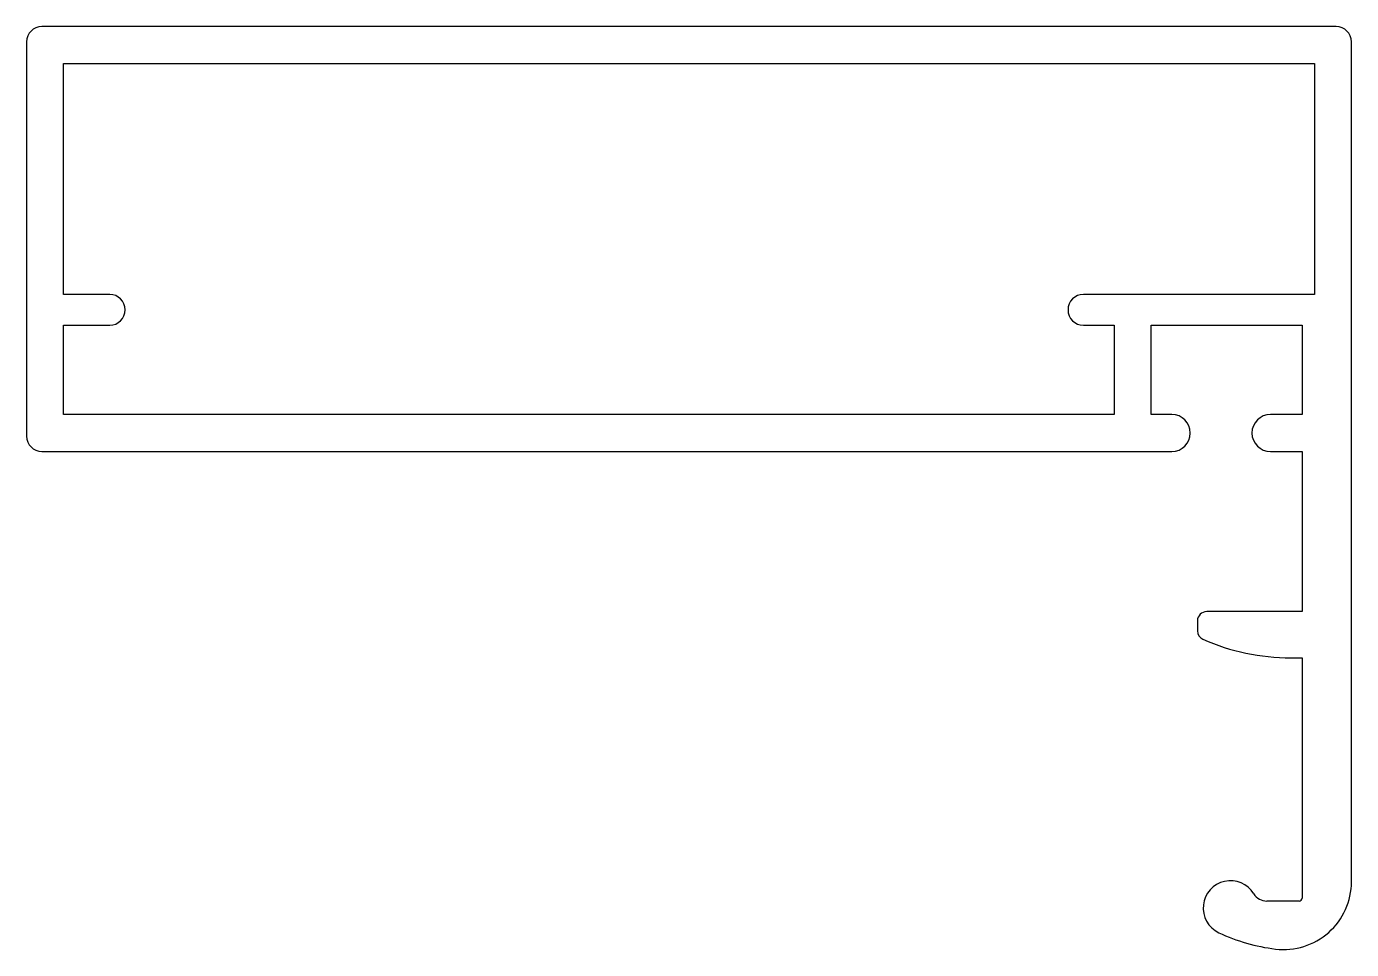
# Model space of a CAD drawing. Extents: x 447.9 to 490.9, y 806.6 to 836.6.
import ezdxf

# ---------------------------------------------------------------- set-up
doc = ezdxf.new("R2010")
doc.units = 0
doc.layers.get('0').update_dxf_attribs({"linetype": 'CONTINUOUS'})

msp = doc.modelspace()

# ---------------------------------------------------------------- linework, layer by layer
for p, q in [((490.356, 836.565), (448.356, 836.565)), ((447.856, 836.065), (447.856, 823.265)), ((490.856, 808.793), (490.856, 836.065)), ((449.056, 827.865), (449.056, 835.365)), ((449.056, 835.365), (489.656, 835.365)), ((489.656, 835.365), (489.656, 827.865)), ((450.556, 827.865), (449.056, 827.865)), ((489.656, 827.865), (482.156, 827.865)), ((449.056, 826.865), (450.556, 826.865)), ((449.056, 823.965), (449.056, 826.865)), ((482.156, 826.865), (483.157, 826.865)), ((483.157, 826.865), (483.157, 823.965)), ((484.357, 826.865), (489.256, 826.865)), ((484.357, 823.965), (484.357, 826.865)), ((489.256, 826.865), (489.256, 823.965)), ((483.157, 823.965), (449.056, 823.965)), ((485.025, 823.965), (484.357, 823.965)), ((489.256, 823.965), (488.225, 823.965)), ((448.356, 822.765), (485.025, 822.765)), ((488.225, 822.765), (489.256, 822.765)), ((489.256, 822.765), (489.256, 817.565)), ((489.256, 817.565), (486.156, 817.565)), ((485.856, 817.265), (485.856, 816.941)), ((488.886, 816.065), (489.256, 816.065)), ((489.256, 816.065), (489.256, 808.265)), ((489.156, 808.165), (488.111, 808.165))]:
    msp.add_line(p, q)
for centre, radius, start, end in [((448.356, 836.065), 0.5, 90, 180), ((490.356, 836.065), 0.5, 0, 90), ((450.556, 827.365), 0.5, 270, 90), ((482.156, 827.365), 0.5, 90, 270), ((485.025, 823.365), 0.6, 270, 90), ((488.225, 823.365), 0.6, 90, 270), ((448.356, 823.265), 0.5, 180, 270), ((486.156, 817.265), 0.3, 90, 180), ((486.156, 816.941), 0.3, 180, 246.1918), ((488.886, 823.128), 7.063, 246.1918, 270), ((486.929, 807.941), 0.886, 31.5005, 244.7236), ((488.111, 808.665), 0.5, 211.5005, 270), ((488.656, 808.793), 2.2, 263.096, 0), ((489.156, 808.265), 0.1, 270, 0), ((489.113, 812.565), 6, 244.7236, 263.096)]:
    msp.add_arc(centre, radius, start, end)

doc.saveas('drawing.dxf')
